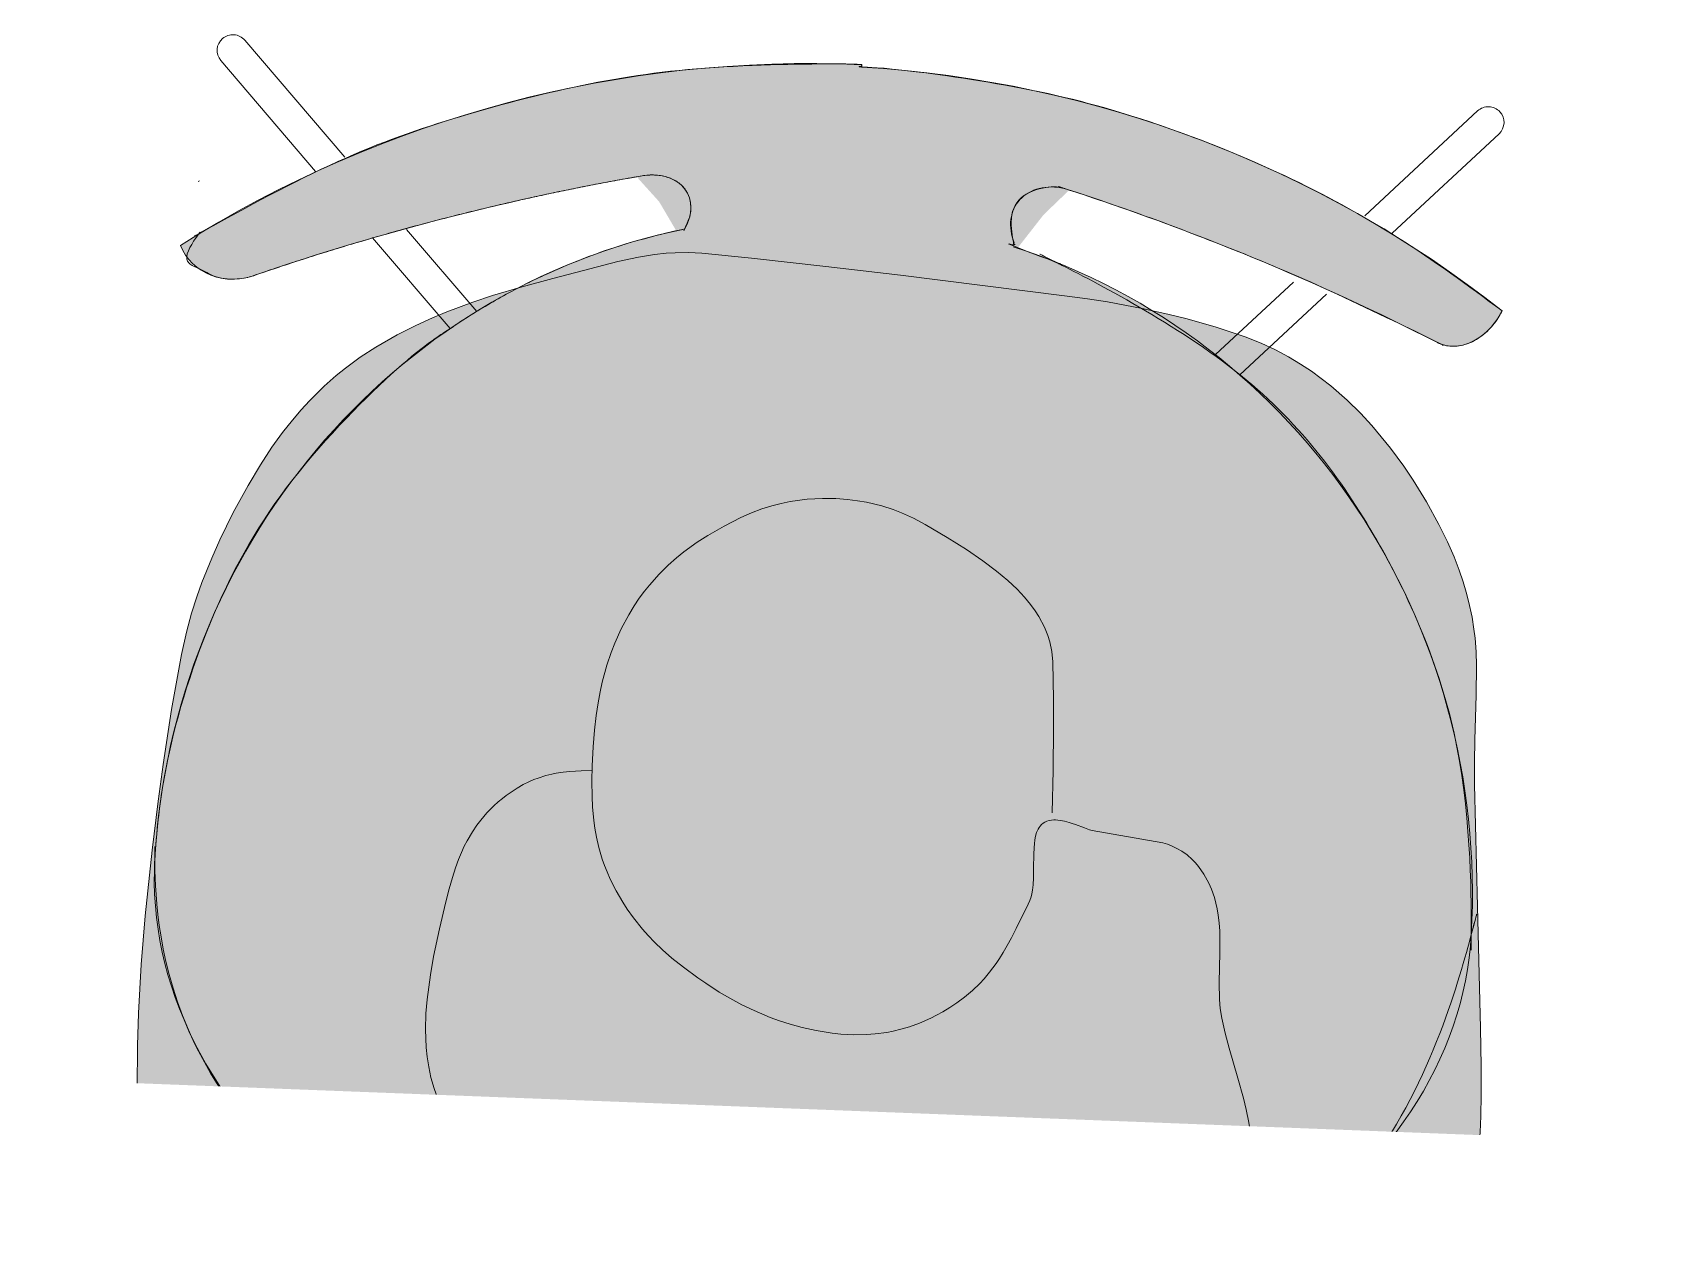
# Model space of a CAD drawing. Header units: millimetres. Extents: x 32078 to 83548, y -4690 to 56252.
# Drawn here: x 79489 to 80113, y 4358 to 4825 of the extents above; entities that cross this region are included whole.
import ezdxf

# ---------------------------------------------------------------- set-up
doc = ezdxf.new("R2010")
doc.units = ezdxf.units.MM
doc.header["$MEASUREMENT"] = 0
for name, color, linetype, lineweight in [('FURN-FREE', 1, 'Continuous', 0), ('PRES-FILL', 7, 'Continuous', 0), ('PRES-PEOP', 42, 'Continuous', 0)]:
    doc.layers.add(name, color=color, linetype=linetype, lineweight=lineweight)

# ---------------------------------------------------------------- blocks, each defined once
blk = doc.blocks.new('ANT')
at = {"color": 0, "linetype": 'ByBlock', "lineweight": -2}
for p, q in [((-230.6050000000105, 252.357999999992), (-230.5850000000064, 252.358999999994)), ((-222.1100000000006, 252.0419999999986), (-182.1699999999983, 208.846999999997)), ((-230.9230000000098, 243.8939999999902), (-193.1000000000058, 202.9899999999971)), ((249.7079999999987, 243.2330000000002), (208.2010000000009, 201.5609999999951)), ((258.2299999999959, 234.7639999999892), (218.9060000000027, 195.2989999999882)), ((-237.2880000000005, 197.6639999999979), (-237.7750000000087, 197.3369999999968)), ((-157.5270000000164, 182.199999999998), (-129.5179999999964, 151.9010000000026)), ((-170.4360000000015, 178.4900000000052), (-139.4140000000043, 144.9219999999959)), ((181.9289999999892, 175.1599999999908), (153.1640000000043, 146.2839999999951)), ((194.6730000000098, 170.9689999999891), (162.7639999999956, 138.9270000000015)), ((237.9220000000059, 154.1480000000001), (237.9239999999991, 154.1490000000022)), ((-190.0080000000016, -176.9710000000096), (-240.1240000000107, -227.2660000000005)), ((-180.8860000000132, -184.845000000003), (-231.622000000003, -235.7580000000007)), ((200.5109999999986, -183.8859999999968), (249.0679999999847, -236.3980000000092)), ((191.0699999999924, -191.3760000000084), (240.2560000000085, -244.5679999999966)), ((-240.101999999999, -235.751000000002), (-240.1240000000107, -235.7599999999993)), ((248.7309999999998, -244.874000000008), (248.7309999999852, -244.8850000000084))]:
    blk.add_line(p, q, dxfattribs=at)
at = {"color": 0, "linetype": 'ByBlock', "lineweight": -2, "extrusion": (0, 0, -1)}
for centre, radius, start, end in [((-10.84310449811164, -197.5296352611722), 449.2945550665204, 55.50108333333331, 90.38600277777779), ((226.5099585044227, 247.9666756855686), 6.000000000000012, 47.15889444444444, 137.2503583333333), ((-4.928342642931966, -185.8805704262895), 436.8134136936627, 91.17048888888888, 126.0554083333333), ((-253.9718071523967, 238.9973606325348), 6.000000000000004, 135.0319611111111, 224.8725805555556), ((-244.6581340468256, -240.4625302021313), 6.000000000000006, 137.325825, 227.2958666666667), ((-244.6504633875156, -240.4851204502565), 6.000000000000004, 227.1111666666667, 317.2096027777778)]:
    blk.add_arc(centre, radius, start, end, dxfattribs=at)
at = {"color": 0, "linetype": 'ByBlock', "lineweight": -2}
for centre, radius, start, end in [((-226.515271302691, 247.9676244759767), 5.999999999999996, 132.8928833333333, 222.7335027777778), ((253.9664626423328, 238.9966108046392), 6.000000000000006, 45.01981666666666, 135.1112805555555), ((132.7071059823938, -735.3424480638214), 962.6963830246399, 102.0174, 111.1355305555556), ((-169.4349192846275, -727.9805375626966), 971.6445047199427, 65.21296111111113, 74.33109166666668), ((-235.875985219478, -231.4913881488419), 6.000000000000004, 135.1867472222222, 225.1567888888889), ((-235.8691630907997, -231.5142489645104), 6.000000000000012, 224.9720888888888, 315.0705249999999)]:
    blk.add_arc(centre, radius, start, end, dxfattribs=at)
for centre, major_axis, ratio, start_param, end_param in [((-69.79697139904601, 189.0052291860693), (-18.85645010637373, -11.42001704835106), 0.7101413615132942, 2.274888714839134, 4.205581096373834), ((93.713626152894, 189.1944012008817), (18.41705503726558, -12.11588146826803), 0.7751110379519796, 2.077604210805752, 4.019110361497601)]:
    blk.add_ellipse(centre, major_axis=major_axis, ratio=ratio, start_param=start_param, end_param=end_param, dxfattribs=at)
at = {"color": 0, "linetype": 'ByBlock', "lineweight": -2, "extrusion": (0, 0, -1)}
for centre, major_axis, ratio, start_param, end_param in [((5.602032608047011, -66.64383137635195), (4.853131661300831, 259.9547020407177), 0.9615384615384601, 4.71238898038469, 6.033510042954888), ((9.50135314144427, -66.71662820160145), (4.853131661300831, 259.9547020407177), 0.9615384615384601, 0.2429364510200118, 1.570796326794897), ((246.9130862459133, 173.3136979749497), (9.336634261293675, 19.01903679660439), 0.7660621444968637, 1.570796326794897, 3.125323324560488), ((6.022656809931505, -66.65119433997006), (-253.4356479310827, 4.731426504006881), 0.7101157289572861, 3.141592653589793, 4.71322896856858)]:
    blk.add_ellipse(centre, major_axis=major_axis, ratio=ratio, start_param=start_param, end_param=end_param, dxfattribs=at)
at = {"color": 0, "linetype": 'ByBlock', "lineweight": -2, "extrusion": (0, 0, -0.9999999999999999)}
blk.add_ellipse((-222.6850850694027, 182.080675664628), major_axis=(20.94804797271574, 9.330090363337074), ratio=0.9239178866150758, start_param=1.587065655824202, end_param=3.141592653589793, dxfattribs=at)
at = {"color": 0, "linetype": 'ByBlock', "lineweight": -2, "extrusion": (0, 0, -0.9999999999999998)}
blk.add_ellipse((5.602729983103927, -66.64335468206355), major_axis=(-249.9564442699204, 4.666472751250923), ratio=0.7200000000000009, start_param=4.7115489922008, end_param=6.283185307179586, dxfattribs=at)
at = {"color": 0, "linetype": 'ByBlock', "lineweight": -2}
blk.add_point((258.2100000000064, 243.2360000000053), dxfattribs=at)
blk = doc.blocks.new('*U31')
h = blk.add_hatch(color=7)
edge = h.paths.add_edge_path()
edge.add_arc((-189.523069857958, 3.894953851107857), 436.8134136936625, 323.9445916666667, 358.8295111111111)
edge.add_line((247.1991972945689, -5.028036447503837), (248.1122242495794, -5.046691238021594))
edge.add_arc((-201.1721346928398, -2.019808004086372), 449.2945550665203, 359.6139972222223, 394.4989166666667)
edge.add_ellipse((178.4381762329613, 231.508381563428), major_axis=(-9.330090363337064, 20.94804797271573), ratio=0.9239178866150756, start_angle=1.272221872585407e-14, end_angle=89.06783611111112)
edge.add_line((158.9346738031709, 223.2300806680141), (158.9509580197864, 223.2407149623905))
edge.add_arc((-738.9849474954881, -123.8838094883686), 962.6963830246394, 18.35208826825931, 21.135530555555476, ccw=False)
edge.add_line((174.7483423471513, 179.2264030120568), (174.8475005683376, 179.2592964940268))
edge.add_line((174.8475005683376, 179.2592964940268), (174.7632560480815, 179.1814415873669))
edge.add_arc((-738.9849474954881, -123.8838094883686), 962.6963830246394, 12.01740000000001, 18.349268978559394, ccw=False)
edge.add_line((202.6133815910016, 76.5579839336715), (202.6133855943626, 76.55796512744564))
edge.add_ellipse((185.3627297544026, 78.62026789308584), major_axis=(-11.42001704835106, 18.85645010637373), ratio=0.7101413615132938, start_angle=130.3415222222222, end_angle=240.9620472222222, ccw=False)
edge.add_line((182.548972090568, 60.23238496079284), (182.7609163116595, 60.28017894513323))
edge.add_ellipse((-70.28633080801956, 3.22126388597826), major_axis=(259.9547020407176, -4.853131661300873), ratio=0.9615384615384599, start_angle=14.30533888888888, end_angle=36.56680948074337)
edge.add_line((141.2796922553734, 148.2373896328063), (141.2795005683292, 148.2372964940296))
edge.add_line((141.2795005683292, 148.2372964940296), (141.2796552746968, 148.2374394665385))
edge.add_ellipse((-70.28633080801956, 3.22126388597826), major_axis=(259.9547020407176, -4.853131661300873), ratio=0.9615384615384599, start_angle=36.56682350138795, end_angle=90)
edge.add_line((-65.61985805676068, 253.1777081558976), (-65.61938136247227, 253.1770107808261))
edge.add_ellipse((-70.28585411373206, 3.220566510921344), major_axis=(-4.666472751250969, -249.9564442699204), ratio=0.7200000000000008, start_angle=180, end_angle=270.0477989558357)
edge.add_line((-250.2583243620596, 6.371899793577404), (-250.2582958129464, 6.373381804273564))
edge.add_line((-250.2582958129406, 6.373381804252858), (-250.2583502784364, 6.370465271509602))
edge.add_line((-250.2583502784393, 6.370465271513389), (-250.2583243620558, 6.37189979357032))
edge.add_ellipse((-70.29369377163857, 2.800639684093767), major_axis=(-4.731426504006924, -253.4356479310827), ratio=0.710115728957286, start_angle=269.9522072734702, end_angle=360)
edge.add_line((-75.02512027564444, -250.6350082469871), (-75.02560038452975, -250.6345009173383))
edge.add_ellipse((-70.35912763326996, -0.6780566474189982), major_axis=(259.9547020407176, -4.853131661300873), ratio=0.9615384615384599, start_angle=270, end_angle=346.0807666666667)
edge.add_line((180.8396707460943, -65.5166733845399), (182.3148174292173, -65.89743086454109))
edge.add_ellipse((185.5519017692131, -84.89032965886872), major_axis=(-12.11588146826803, -18.41705503726557), ratio=0.7751110379519798, start_angle=119.0379527777778, end_angle=230.2780611111111, ccw=False)
edge.add_line((203.9136546580557, -84.16156648722244), (203.913648516741, -84.16158838126285))
edge.add_arc((-731.6230369943642, 178.2582157786528), 971.6445047199423, 335.21311689757607, 344.3310916666667, ccw=False)
edge.add_line((150.507241983214, -229.0981570245494), (150.5065005683336, -229.1007035059738))
edge.add_line((150.5065005683336, -229.1007035059738), (150.5061343833841, -229.1005555235897))
edge.add_line((150.5061343833841, -229.1005555235897), (150.5055005683334, -229.0987035059807))
edge.add_line((150.5055005683334, -229.0987035059807), (150.5383184758211, -228.9914209545095))
edge.add_ellipse((169.6711985432821, -238.089789751888), major_axis=(19.0190367966044, -9.336634261293678), ratio=0.7660621444968635, start_angle=180.9321638888889, end_angle=270)
edge.add_line((162.5187564786829, -252.659553866557), (163.6179454810781, -253.1991566765646))
at = {"color": 0}
blk.add_rational_spline([(163.6179454810836, -253.1991566765646), (244.3956380618656, -142.2440036543121), (247.1991972945671, -5.028036447503837), (247.6557107720746, -5.037363842769992), (248.1122242495794, -5.046691238021594), (249.0632559276291, 136.1162228151952), (169.1080861778337, 252.4564290876733), (150.0661567962443, 243.9753090432933), (158.93467380316, 223.2300806680141), (158.9428159114777, 223.2353978152096), (158.9509580197864, 223.2407149623905), (167.3843117158976, 201.425456879937), (174.7483423471567, 179.2264030120568), (174.7979214577445, 179.2428497530345), (174.8475005683376, 179.2592964940268), (174.8053783082105, 179.2203690406895), (174.7632560480815, 179.1814415873669), (191.5264878288363, 128.6399398121866), (202.6133815910052, 76.5579839336715), (202.6133835926821, 76.55797453057312), (202.6133855943626, 76.55796512744564), (207.6479790385383, 47.05271919770166), (182.5489720905607, 60.23238496079284), (182.6549442011146, 60.25628195295576), (182.7609163116595, 60.28017894513323), (171.0129643532546, 108.169977247002), (141.2796922553671, 148.2373896328063), (141.2795964118504, 148.2373430634179), (141.2795005683292, 148.2372964940296), (141.279577921513, 148.2373679802695), (141.2796552746968, 148.2374394665385), (65.21804999950018, 250.7350764623698), (-65.61985805676886, 253.1777081558976), (-65.61961970961602, 253.1773594683618), (-65.61938136247227, 253.1770107808261), (-245.7382225845531, 256.5396752922825), (-250.2583243620556, 6.37189979357936), (-250.2583100890397, 6.372640798916109), (-250.2582958129451, 6.373381804252858), (-250.2583230456876, 6.37192353788123), (-250.2583502784364, 6.370465271509602), (-250.2583373217258, 6.371182532544481), (-250.2583243620556, 6.37189979357936), (-255.1439419148483, -247.2723441011622), (-75.02512027564535, -250.6350082469871), (-75.02536033008619, -250.6347545821627), (-75.02560038452975, -250.6345009173383), (128.3684962364832, -254.4316945140599), (180.8396707460925, -65.51667338452535), (181.5772440876553, -65.70705212453322), (182.3148174292173, -65.89743086454109), (209.2685806552236, -53.96520079177571), (203.9136546580557, -84.16156648722244), (203.9136515873979, -84.16157743423537), (203.913648516741, -84.16158838126285), (182.9888989878018, -158.7591245014191), (150.5072419832268, -229.0981570245494), (150.5068712757729, -229.0994302652543), (150.5065005683336, -229.1007035059738), (150.5063174758589, -229.1006295147963), (150.5061343833841, -229.1005555235897), (150.5058174758578, -229.0996295147779), (150.5055005683334, -229.0987035059807), (150.5219095220764, -229.0450622302305), (150.5383184758211, -228.9914209545095), (143.8066565910885, -243.4735979856196), (162.518756478692, -252.6595538665715), (163.0683509798801, -252.9293552715681), (163.6179454810836, -253.1991566765646)], [1, 0.954018458761833, 1, 1, 1, 0.954018458761833, 1, 0.7128353987122346, 1, 1, 1, 0.9997050096312174, 1, 1, 1, 1, 1, 0.9984737766805626, 1, 1, 1, 0.5691322564512941, 1, 1, 1, 0.9811892478442809, 1, 1, 1, 1, 1, 0.8932412642455915, 1, 1, 1, 0.7068117680607829, 1, 0.9999999999957255, 1, 1, 1, 0.999999999995883, 1, 0.7068118065158087, 1, 1, 1, 0.7875766260787885, 1, 1, 1, 0.5646781698281227, 1, 1, 1, 0.9968360298930732, 1, 1, 1, 1, 1, 1, 1, 1, 1, 0.7128353987122346, 1, 1, 1], degree=2, knots=[0, 0, 0, 0.03448275862068965, 0.03448275862068965, 0.06896551724137931, 0.06896551724137931, 0.1034482758620689, 0.1034482758620689, 0.1379310344827586, 0.1379310344827586, 0.1724137931034482, 0.1724137931034482, 0.2068965517241378, 0.2068965517241378, 0.2241379310344826, 0.2241379310344826, 0.2413793103448275, 0.2413793103448275, 0.2758620689655172, 0.2758620689655172, 0.3103448275862069, 0.3103448275862069, 0.3448275862068964, 0.3448275862068964, 0.3793103448275861, 0.3793103448275861, 0.4137931034482755, 0.4137931034482755, 0.4310344827586206, 0.4310344827586206, 0.4482758620689654, 0.4482758620689654, 0.4827586206896549, 0.4827586206896549, 0.5172413793103448, 0.5172413793103448, 0.5517241379310345, 0.5517241379310345, 0.5862068965517239, 0.5862068965517239, 0.6206896551724138, 0.6206896551724138, 0.6551724137931033, 0.6551724137931033, 0.6896551724137929, 0.6896551724137929, 0.7241379310344825, 0.7241379310344825, 0.7586206896551724, 0.7586206896551724, 0.7931034482758622, 0.7931034482758622, 0.8275862068965517, 0.8275862068965517, 0.8620689655172412, 0.8620689655172412, 0.8965517241379309, 0.8965517241379309, 0.9051724137931034, 0.9051724137931034, 0.9137931034482757, 0.9137931034482757, 0.9224137931034483, 0.9224137931034483, 0.9310344827586206, 0.9310344827586206, 0.9655172413793103, 0.9655172413793103, 1, 1, 1], dxfattribs=at)
at = {"color": 0, "linetype": 'Continuous', "lineweight": 0, "rotation": 270}
blk.add_blockref('ANT', (-3.642499431667602, 8.823296494025271), dxfattribs=at)
blk = doc.blocks.new('SERIES 7')
at = {"color": 0, "linetype": 'Continuous', "lineweight": 0, "rotation": 89.99999999999997}
blk.add_blockref('*U31', (-5.046691238036146, -248.112224249594), dxfattribs=at)
blk = doc.blocks.new('*U119')
at = {"layer": 'PRES-FILL', "linetype": 'ByBlock', "lineweight": -2}
h = blk.add_hatch(color=0, dxfattribs=at)
edge = h.paths.add_edge_path(flags=16)
edge.add_spline(control_points=[(-239.9524863308998, -161.0124088863231), (-239.2212068480148, -157.9110122816201), (-235.7149674933871, -154.085007166912), (-231.4126016438286, -150.0678667386237)], knot_values=[0, 0, 0, 0, 1, 1, 1, 1], degree=3, periodic=0)
edge.add_spline(control_points=[(-231.4126016438286, -150.0678667386237), (-224.747478510214, -137.8873331370123), (-218.2168042378744, -120.9757911663764), (-212.9241151692513, -126.0238091647479), (-207.8294236050142, -130.8829827112495), (-221.6645183844721, -140.966032833996), (-231.4126016438286, -150.0678667386237)], knot_values=[0, 0, 0, 0, 0.5095306753181346, 0.5095306753181346, 0.5095306753181346, 1, 1, 1, 1], degree=3, periodic=0)
edge.add_spline(control_points=[(-231.4126016438286, -150.0678667386237), (-234.2634168511113, -155.2777405440429), (-237.1388288752505, -159.6220975622564), (-239.9524863308998, -161.0124088863231)], knot_values=[0, 0, 0, 0, 1, 1, 1, 1], degree=3, periodic=0)
edge.add_spline(control_points=[(-239.9524863308998, -161.0124088863231), (-240.4032948050772, -162.9243124796049), (-239.7995365345687, -164.5608434287278), (-237.6776202227775, -165.7970222715376), (-220.977602491068, -175.5260622344504), (-203.960532280882, -185.4105026725156), (-186.754640152687, -194.685188583011), (-165.7502890488358, -206.0074006364011), (-144.8794356574554, -217.2609508401802), (-123.706836066809, -228.347149891968), (-103.5585007293839, -238.8970332521858), (-83.22230879989365, -250.0971559124737), (-60.75444813868762, -254.0934469609347), (-41.52798461100519, -257.5132004144398), (-21.98663363652213, -256.6827756325074), (-2.596294969359406, -256.3408671001816), (28.41673173792424, -255.794016494503), (59.45060442158683, -254.550764911939), (90.46306334774818, -254.0345243147021), (105.6249305891915, -253.7821363496332), (120.7877924816694, -254.9773984175699), (135.965280802131, -254.8931982903596), (154.5731156177726, -254.7899676354718), (172.1756785241078, -249.7708860747807), (189.863224886305, -240.462515105799), (222.5493998694619, -223.2608616897487), (249.7377119496769, -199.4903996830835), (261.5771928007607, -166.3757141015521), (269.6959013162368, -143.667921150336), (274.2707815196873, -120.8124063957366), (277.2513511636771, -97.42887154799246), (279.9169243905862, -76.51658568152925), (282.544114359006, -55.6095876408508), (285.0801855604523, -34.6817727486341), (288.1441489075742, -9.397759536208468), (291.1702784961044, 15.92754356788646), (293.5174693979652, 41.24678919529833), (295.291479945723, 60.38311456500378), (288.6375423779427, 79.20723903452745), (283.8079663851559, 98.16471077263122), (277.738679998828, 121.9884015710995), (270.8581083010422, 144.137345592113), (257.601952323027, 165.8287476761179), (244.4625023318895, 187.3291806367197), (226.3771582845666, 202.3113405306067), (204.7464937032964, 214.6055595702783), (183.8774473086542, 226.4668977441615), (163.0073696804047, 235.5725983305601), (140.1769944213611, 240.0180476983078), (107.0139216010857, 246.4754431387701), (73.74603251859298, 250.5958459202666), (40.34001843103124, 253.8846339691809), (15.28444376750213, 256.3513297652098), (-9.983324563715541, 257.5248594804289), (-35.20328793875251, 256.8048737118079), (-42.95128906430728, 256.5836818542448), (-51.55446082194703, 255.1478518421209), (-57.30015453588749, 249.6527203701116), (-77.55153934473856, 230.2844721557049), (-94.51446210323229, 209.6583913911454), (-113.4410824717334, 190.075542282153), (-133.4092552517077, 169.4150277835579), (-154.2033612236264, 149.3929533135233), (-173.9658345113148, 128.4651054239803), (-176.3620192949347, 125.9276198604639), (-176.7147552291817, 122.0470801973424), (-178.7305124079348, 119.1400444218889), (-180.8020494603334, 116.1525653816352), (-183.3955042560019, 113.6501951823739), (-186.2330924041507, 111.4249211487768), (-196.9490558517491, 103.0213213448442), (-213.0673644037006, 106.2023339232837), (-224.2204950171663, 96.98185802936496), (-238.6672208439259, 85.03851298583322), (-247.1651264564462, 68.61944543175923), (-253.7261879291736, 53.38625858772139), (-260.656671001967, 37.29536475795612), (-260.1999008536804, 13.98035777156474), (-254.9727570413415, -2.205602814268786), (-248.0791697845834, -23.55174052114307), (-206.7754332566383, 57.99489246275334), (-197.4728358368648, 43.3084751542192), (-192.176906299138, 34.94755962508498), (-209.4407440059704, 11.60212918152683), (-201.0816007402982, 1.716403765734867), (-199.7384243900788, 0.1279308611265151), (-196.9210028814568, -2.971730811244925), (-195.2018622719143, -1.513076489689411), (-172.4497696709968, 17.79159121042176), (-145.7242768354172, 43.5042753558082), (-141.3350861032268, 69.0592220172839), (-140.1769798368969, 75.8020011922199), (-141.389030323664, 83.03279752854723), (-144.255079560452, 90.31928122138197)], knot_values=[0, 0, 0, 0, 0.004098381531734696, 0.004098381531734696, 0.004098381531734696, 0.03635368013720219, 0.03635368013720219, 0.03635368013720219, 0.07572982011414187, 0.07572982011414187, 0.07572982011414187, 0.1132010653974124, 0.1132010653974124, 0.1132010653974124, 0.14526640270913, 0.14526640270913, 0.14526640270913, 0.1965519000639748, 0.1965519000639748, 0.1965519000639748, 0.2216251747810174, 0.2216251747810174, 0.2216251747810174, 0.25236539637566, 0.25236539637566, 0.25236539637566, 0.3091726121130702, 0.3091726121130702, 0.3091726121130702, 0.3481271264153437, 0.3481271264153437, 0.3481271264153437, 0.3829647993414165, 0.3829647993414165, 0.3829647993414165, 0.4250540564899624, 0.4250540564899624, 0.4250540564899624, 0.4568651827461615, 0.4568651827461615, 0.4568651827461615, 0.4968419500255261, 0.4968419500255261, 0.4968419500255261, 0.5364667654958765, 0.5364667654958765, 0.5364667654958765, 0.5746963866582342, 0.5746963866582342, 0.5746963866582342, 0.630228181300859, 0.630228181300859, 0.630228181300859, 0.6718787961638446, 0.6718787961638446, 0.6718787961638446, 0.6846745725113127, 0.6846745725113127, 0.6846745725113127, 0.7297748169105458, 0.7297748169105458, 0.7297748169105458, 0.7773569765908894, 0.7773569765908894, 0.7773569765908894, 0.78312627708974, 0.78312627708974, 0.78312627708974, 0.7890552252170661, 0.7890552252170661, 0.7890552252170661, 0.8114455046014806, 0.8114455046014806, 0.8114455046014806, 0.8404477855449914, 0.8404477855449914, 0.8404477855449914, 0.8710830444871903, 0.8710830444871903, 0.8710830444871903, 0.9114849997865957, 0.9114849997865957, 0.9114849997865957, 0.9344856628054873, 0.9344856628054873, 0.9344856628054873, 0.9381814897131244, 0.9381814897131244, 0.9381814897131244, 0.9870941822375215, 0.9870941822375215, 0.9870941822375215, 1, 1, 1, 1], degree=3, periodic=0)
edge.add_line((-144.255079560452, 90.31928122138197), (-95.31612511958883, 113.2414254034957))
edge.add_spline(control_points=[(-95.31612511958883, 113.2414254034957), (-73.79272867241707, 123.3226051567181), (-52.03402328233915, 132.8844799221697), (-30.0334711214191, 141.9146900501219), (-6.674303095338473, 151.5025492159621), (20.98957123037508, 144.8923246508639), (45.61527358014973, 138.9913765835518), (58.97043579228102, 135.7911381690355), (71.61061726711068, 132.0110950033704), (82.34120677545525, 120.637196407959), (90.66936752237689, 111.8097544721968), (94.78006318725784, 102.2058977594279), (95.48042894361606, 91.60739822073083)], knot_values=[0, 0, 0, 0, 0.3242048070790112, 0.3242048070790112, 0.3242048070790112, 0.6684304659642469, 0.6684304659642469, 0.6684304659642469, 0.8551130404015013, 0.8551130404015013, 0.8551130404015013, 1, 1, 1, 1], degree=3, periodic=0)
edge.add_line((95.48042894361606, 91.60739822073083), (96.04298071459925, 83.0944110700948))
edge.add_spline(control_points=[(96.04298071459925, 83.0944110700948), (82.26625688535205, 83.50662463964545), (68.43307370899129, 82.7950343824341), (54.3888899844651, 76.20992686519457), (36.39102424858083, 67.770997036685), (25.88419175099625, 56.3633295394684), (14.54979706520226, 39.72071040702576), (2.985574218556394, 22.74062794685597), (-3.426805924797918, 5.507174289465183), (-4.858945993070847, -11.86881220420764), (-6.140735119391138, -27.42060845739616), (-2.597705011818107, -43.15895750903292), (9.226037338631613, -59.14840762733365), (19.56657311867821, -73.13209199310222), (32.29822144419359, -77.0210520363471), (44.8119480754267, -83.54295276748599), (54.3577180379616, -88.51801462819276), (74.17222895972009, -81.21134401648305), (76.7266228377166, -91.58238122421608), (78.03122683460879, -96.87917460840254), (74.46627252651979, -102.5621957618132), (72.8897972476534, -107.9475888007291), (68.91827490326614, -121.5146957984689), (72.48459253994861, -137.8431872470246), (59.6269040072093, -148.162834997609), (41.66772113882507, -162.5769686592685), (20.45791926366201, -153.7455782445759), (1.22366967909511, -157.5147138919274), (-16.03507997663564, -160.896731384797), (-33.6338141730148, -168.8618674341415), (-50.56368662166005, -169.1227630973735), (-78.1081714659731, -169.5472339055559), (-102.4511716447341, -142.6508810736559), (-128.7039567292286, -132.3806935725152), (-153.1093946709525, -122.8331951680302), (-181.3577003890759, -117.7178796278313), (-205.3418513705556, -108.5033554362453), (-229.9704173450182, -99.0412520183163), (-230.6249537844033, -40.50484273326583), (-248.3572336145307, -38.18923861795338), (-250.3143522600976, -37.93366448803863), (-254.5140487485123, -40.71043529809685), (-256.145673254995, -42.89104730190593), (-261.311568188712, -49.79509443913412), (-254.6454996634247, -73.93077895756869), (-257.6565244524791, -71.65543706832977), (-261.7004528053012, -68.59956067318853), (-266.3073291088895, -46.45354048759327), (-273.404001993511, -36.3206696355337), (-276.2275149867437, -32.28916177614883), (-281.8691634543156, -20.97848918188538), (-284.7092405751155, -25.87623831439123), (-289.8915543205867, -34.81320430935011), (-291.2073110859483, -43.97704213649558), (-291.4669513858153, -53.13588879049348), (-292.1272987534894, -76.42973139468813), (-293.7031375529896, -99.68674977481714), (-279.4779087040315, -123.5510290288221), (-269.2669864230202, -140.6808976124885), (-255.6097869407431, -151.9757691284467), (-244.0835488535049, -160.6457718901074), (-242.7287510102933, -161.6648468869389), (-241.3482166776394, -161.7020805101056), (-239.9524863308998, -161.0124088863231)], knot_values=[0, 0, 0, 0, 0.0445675321191511, 0.0445675321191511, 0.0445675321191511, 0.1016815997639398, 0.1016815997639398, 0.1016815997639398, 0.1599537725823565, 0.1599537725823565, 0.1599537725823565, 0.2121083342373425, 0.2121083342373425, 0.2121083342373425, 0.2577204674264914, 0.2577204674264914, 0.2577204674264914, 0.2925144935189276, 0.2925144935189276, 0.2925144935189276, 0.3102848248294786, 0.3102848248294786, 0.3102848248294786, 0.3550525854241348, 0.3550525854241348, 0.3550525854241348, 0.4175826737119677, 0.4175826737119677, 0.4175826737119677, 0.4736904586800346, 0.4736904586800346, 0.4736904586800346, 0.5649764407445235, 0.5649764407445235, 0.5649764407445235, 0.6498388415546573, 0.6498388415546573, 0.6498388415546573, 0.7369813565731338, 0.7369813565731338, 0.7369813565731338, 0.746599309966639, 0.746599309966639, 0.746599309966639, 0.7770507628045908, 0.7770507628045908, 0.7770507628045908, 0.817948298408715, 0.817948298408715, 0.817948298408715, 0.8342199689575515, 0.8342199689575515, 0.8342199689575515, 0.8639110295738617, 0.8639110295738617, 0.8639110295738617, 0.9394247835290591, 0.9394247835290591, 0.9394247835290591, 0.9936288375354178, 0.9936288375354178, 0.9936288375354178, 1, 1, 1, 1], degree=3, periodic=0)
at = {"layer": 'PRES-PEOP', "color": 0, "linetype": 'ByBlock', "lineweight": -2, "flags": 128}
for points in [[(-167.5444985743097, 123.7125613038515), (-164.4894077496665, 120.7396588099073), (-161.7032254504411, 117.8388757807988), (-159.1761841198631, 115.0300419828563), (-154.7125811707128, 109.5643366070144), (-151.1655572340014, 104.6103398040868), (-148.3908963829581, 100.179182869877), (-146.2513978253537, 96.25148610482574), (-144.6245079745222, 92.7917998345074), (-143.405047500718, 89.75749452794844), (-142.505218379777, 87.10408605234988), (-141.8532212292903, 84.7882942569122), (-141.03481761486, 80.76093691385176), (-140.7066733051006, 77.77193631550472), (-140.6303372918319, 75.55374430987285), (-140.8023023735132, 72.27305449509004), (-141.3350861032268, 69.0592220172839), (-142.6667095292087, 64.17457425982866), (-144.3098834712846, 59.57692376180785), (-146.1712184870821, 55.26386946724961), (-148.1767093907001, 51.22893419281172), (-150.2680741347158, 47.4627439040778), (-154.683432885101, 40.47335335338721), (-159.005767624496, 34.47047519346233), (-163.0806212212219, 29.33420814803685), (-166.8310898302234, 24.94898282580834), (-173.7104296022062, 17.57035907909449), (-179.047246751783, 12.32741471128247), (-183.1010525021757, 8.583672094260692), (-189.1912877617879, 3.308061008385266), (-195.2018622719143, -1.513076489689411), (-195.3615245339242, -1.621562457963591), (-195.5218711852785, -1.704042933837627), (-195.6821508840085, -1.763606107284431), (-195.8417152802604, -1.803023339118226), (-196.0000077621589, -1.824779914648389), (-196.1565533333496, -1.831102890209877), (-196.4677941518767, -1.80441980928299), (-196.7676138243496, -1.736180442356272), (-197.0542668747921, -1.637667422430241), (-197.3266764298523, -1.517798973683966), (-197.5842786112371, -1.383584546652855), (-197.8268985454069, -1.240495873091277), (-198.2820582470813, -0.9333718269044766), (-198.6773165879422, -0.630681372305844), (-199.018119925031, -0.3462031646486139), (-199.5962288572809, 0.1795483040623367), (-200.0084614576763, 0.5830934388068272), (-200.3022274655077, 0.8830535240558675), (-200.7130184695834, 1.316830520823714), (-200.903034228777, 1.521933799376711), (-201.0816007402982, 1.716403765734867), (-201.8501943709016, 2.679275059359497), (-202.4523284786783, 3.682228318066336), (-202.9099828979879, 4.715201601065928), (-203.24269022928, 5.769397504409426), (-203.4677867696009, 6.837148112885188), (-203.6006388586356, 7.911793418097659), (-203.6410196744837, 10.09455882789916), (-203.4498841749373, 12.24409282543638), (-203.1007158458333, 14.33244161537732), (-202.649752457558, 16.34012164335581), (-201.5644602326956, 20.18819990486372), (-199.3181864227463, 26.95772859783028), (-198.4999786754079, 29.43056039590738), (-197.8488824267051, 31.53458742368093), (-197.352865343486, 33.31642114541319), (-196.9913841861235, 34.82117680784722), (-196.7414164754373, 36.09017674195638), (-196.4802982278634, 38.18855029738916), (-196.4555814087234, 39.64675025529868), (-196.5466639895931, 40.66789568724926), (-196.879490042963, 42.07186352930148), (-197.4728358368648, 43.3084751542192), (-198.450929026646, 44.42349782641395), (-199.5635811620205, 45.00250806470285), (-200.7860031034843, 45.12443902557425), (-202.0963939151125, 44.85908340661263), (-203.4756252505294, 44.2680484331504), (-204.9069570918482, 43.40561631314631), (-206.3757818294371, 42.3195192298881), (-207.8693939540726, 41.05163708877808), (-209.3767828902937, 39.63862545952725), (-212.4455200861148, 36.44704578298843), (-215.4696669933974, 33.00232754151511), (-218.4036049761289, 29.46705616555118), (-224.0643320411664, 22.33569426705071), (-229.0679631187522, 15.91949471758562), (-233.3838408152396, 10.47396562012727), (-237.0449006690997, 6.041630438179709), (-240.1147158944432, 2.554160690167919), (-242.668153110073, -0.1068734793952899), (-244.780514656266, -2.075151536962949), (-246.521881500068, -3.480707769704168), (-247.9545680113742, -4.440662617678754), (-249.1323756973152, -5.055590793199372), (-250.1008325757575, -5.409046146160108), (-250.8979241276011, -5.568728950151126), (-252.1728950967145, -5.491302915674169), (-253.0228843152054, -5.116934736390249), (-253.5972197586616, -4.648025500457152), (-254.3521308296886, -3.626997003128054), (-254.9727570413415, -2.205602814268786), (-255.9107308049743, 0.821062761824578), (-256.6876829925859, 3.812764395639533), (-257.3224477642225, 6.735416436335072), (-257.8322589943082, 9.564553445801721), (-258.5561163988159, 15.05519978154916), (-258.9294550439035, 20.00151856918819), (-259.0471623717231, 24.39039603903075), (-258.983553772995, 28.24518001047545), (-258.7959100316448, 31.60774489495088), (-258.1598820053141, 37.41447994687769), (-257.4161116134228, 41.65711917959561), (-256.7027513416133, 44.7492675260728), (-255.374527031895, 49.20325823815074), (-253.7261879291736, 53.38625858772139), (-251.0839913306636, 59.14048171063769), (-248.6189327997999, 64.22117088430969), (-246.314386581188, 68.66311965965724), (-244.1645382872048, 72.52111651250743), (-242.1676772561059, 75.8575259099598), (-240.3226750866634, 78.73513756354805), (-236.8512443186619, 83.64772533426003), (-234.0248031118481, 87.20354621682782), (-231.7683025773485, 89.78366660205938), (-228.1469610683607, 93.49286113650305), (-224.2204950171663, 96.98185802936496), (-222.0806859460772, 98.56091516578454), (-219.9806299491811, 99.81110616555088), (-217.9407707523505, 100.8069574565598), (-215.9754652580041, 101.6072076769779), (-214.0943041146966, 102.2579508644558), (-210.4913702619897, 103.2754376490921), (-197.7215699831268, 106.1532303936838), (-194.6509106950161, 107.0694873080211), (-192.4193393038859, 107.897515071134), (-190.7947614081795, 108.6179285441904), (-188.45018114918, 109.8885171141155), (-186.2330924041507, 111.4249211487768), (-185.1816359302566, 112.2721770500357), (-184.2828189366719, 113.0368794757233), (-183.5143818516644, 113.7252274143102), (-182.2146439271646, 114.9764615241729), (-181.2814050469697, 115.9568197769695), (-180.6070730967385, 116.717351009589), (-179.6400360490097, 117.9012590721977), (-178.7305124079348, 119.1400444218889), (-178.3707596436288, 119.6962989901949), (-178.0641519839983, 120.2354113982874), (-177.7995787431209, 120.7537828564964), (-177.3500823545191, 121.7513802230387), (-175.9336357638331, 125.3063375611382), (-175.5341471174852, 126.1585383866477), (-175.2021056739313, 126.7753353298467), (-174.9301949307637, 127.222471967063), (-174.4786037203294, 127.8640022633626), (-173.9658345113148, 128.4651054239803), (-158.9794625175955, 144.0153933609108), (-136.1554719465657, 167.0206261346466), (-113.4410824717334, 190.075542282153), (-99.55932492906868, 204.9174473965977), (-79.0566125989917, 227.4394104408129), (-68.45024936706523, 238.6282112327754), (-62.95756184925722, 244.1664477817685), (-57.30015453588749, 249.6527203701116), (-56.18107550213153, 250.6378283677768), (-55.07763079632332, 251.4784500267269), (-53.99939510202239, 252.1967821204162), (-52.95336714329551, 252.8114895666367), (-51.94449332939166, 253.3382827086753), (-49.98789987670443, 254.2037271608133), (-48.21699549442747, 254.8384870915324), (-46.6312812667984, 255.3071160735999), (-45.22205613361166, 255.6554145013361), (-42.72225337799591, 256.138149776787), (-40.83247833523455, 256.4046755154122), (-38.00008508970313, 256.671581373972), (-35.20328793875251, 256.8048737118079), (-25.76741235459667, 256.9796952227771), (-9.229583887767149, 256.8902897140506), (3.181646309206371, 256.5086717614031), (21.78512663934089, 255.4618205977167), (40.34001843103124, 253.8846339691809), (65.38048394160433, 251.2356143153447), (84.11458835899975, 248.9642907636444), (98.14534591382653, 247.0584422114771), (119.1689063323802, 243.811078460014), (140.1769944213611, 240.0180476983078), (148.6549965500353, 238.1344177680294), (155.9365731519247, 236.1479309515271), (162.2169521710111, 234.1623810375459), (167.651750280932, 232.2434305064671), (177.0498642295906, 228.4972117450816), (184.0244420741083, 225.3806699424313), (194.4075570907416, 220.2469684769021), (204.7464937032964, 214.6055595702783), (212.6988303666903, 209.852771061298), (219.3693948512819, 205.4537779400562), (224.9767355794975, 201.3959968396666), (229.701419013044, 197.6691477697022), (233.6922841027381, 194.2621060688252), (237.0718894111251, 191.1617057605181), (242.7268204757147, 185.4494053882663), (246.7453274343898, 180.9094094463217), (249.6305528577441, 177.3513549615891), (253.74654289099, 171.7545214264683), (257.601952323027, 165.8287476761179), (262.2762748978657, 157.6794683897897), (265.9316660305494, 150.4971721526381), (268.832630369724, 144.1662716221326), (271.1668261197019, 138.5866422632826), (274.85307907481, 128.7206602466176), (277.3370600004419, 121.226185136431), (280.7157985382646, 109.8117015447788), (283.8079663851559, 98.16471077263122), (287.6098203292195, 83.96996625175234), (290.3344633757179, 73.32533827237785), (292.0322797496092, 65.33305920404382), (292.9954549037893, 59.3298400020285), (293.494523958022, 54.82064667898521), (293.7226115512167, 51.43421677751758), (293.7988841321776, 46.34620207473927), (293.5174693979652, 41.24678919529833), (291.6374361951193, 22.26534618235019), (288.4760280165046, -6.212655250128591), (285.0801855604523, -34.6817727486341), (281.2144594161036, -66.06461339937232), (277.2513511636771, -97.42887154799246), (276.0578998951014, -106.1717525192653), (274.8767634710021, -113.7817108874588), (272.4491619436394, -127.0227490225661), (270.2808677068397, -136.9015661555313), (268.4331266036024, -144.2880854648683), (265.2665386550825, -155.3414959536894), (261.5771928007607, -166.3757141015521), (259.1610469051266, -172.4905979537434), (256.5843334140682, -178.0265614281525), (253.905625718703, -183.0466002167232), (251.1720562658957, -187.6059997041302), (248.4213086224927, -191.753366377292), (242.7967584704065, -199.2047441898321), (237.4045672531347, -205.3850099755946), (232.3502387776844, -210.5393677798274), (227.6865575384509, -214.8599294498854), (219.0246863404718, -222.0067019043199), (212.1461694443087, -227.0307388100191), (206.7924357438806, -230.6152997260942), (198.4787999198916, -235.7056114160514), (189.863224886305, -240.462515105799), (183.2480772718609, -243.7356105581421), (177.4485069997609, -246.2710958026873), (172.3595087641361, -248.2329148973804), (167.8918045354903, -249.7494348249311), (163.9686457463504, -250.9208567071182), (160.523509290073, -251.8251944676449), (154.4623818654145, -253.1328154694056), (149.8858999132162, -253.8803857469175), (146.434179943727, -254.3079674937908), (141.2223028741701, -254.7325112678955), (135.965280802131, -254.8931982903596), (124.5895583042284, -254.7566698916489), (107.5256109034553, -254.2158860741474), (98.99403303506278, -254.0266563145706), (90.46306334774818, -254.0345243147021), (43.93335605013544, -255.1771867579082), (-2.596294969359406, -256.3408671001816), (-17.1414287808575, -256.6160611843225), (-28.04863310907967, -256.6767409476015), (-36.22764680155797, -256.5128130073281), (-42.36092983973231, -256.2182807968202), (-46.96025990402359, -255.8781769816851), (-53.85811527847545, -255.1424441111303), (-60.75444813868762, -254.0934469609347), (-64.97073085603006, -253.2592890843516), (-72.73302654156396, -251.2817044900294), (-79.38723114988898, -249.1585496895859), (-85.11712610700306, -247.0418034586182), (-90.06862815475597, -245.0193186391552), (-98.61619355276616, -241.1682932289259), (-111.2295769614111, -234.8814595137665), (-123.706836066809, -228.347149891968), (-155.2897907351526, -211.6086690238735), (-186.754640152687, -194.685188583011), (-199.623195255921, -187.6233270316297), (-218.7655833834706, -176.7640975622344), (-237.6776202227775, -165.7970222715376), (-238.753151591698, -165.0220803482371), (-239.4714189217648, -164.1884112466942), (-239.8825678659814, -163.3078730367997), (-240.0310463490587, -162.390889612434), (-239.9561941468446, -161.446601554213), (-239.6927744237437, -160.4830020642839), (-239.2714527784465, -159.5070594032441), (-238.7192288269398, -158.5248271247401), (-238.0598248788265, -157.5415432814625), (-237.3140358340033, -156.5617196656822), (-235.6045697922682, -154.5960127200378), (-233.735466216338, -152.6855398912303), (-231.7998239392564, -150.8481578597275), (-227.8553885712618, -147.3243586602621), (-220.7634341554094, -141.1170287084824), (-218.3141298888304, -138.8461748474801), (-216.3716239213236, -136.9121361458674), (-214.8729922539787, -135.2726407725859), (-213.74741449254, -133.8866998234298), (-212.9260248079527, -132.7167185081489), (-212.3467476372052, -131.7293707835197), (-211.9561951298183, -130.8957652883983), (-211.7099179368906, -130.1912289979955), (-211.5095413403433, -129.0183283494553), (-211.5660155685619, -128.1924478868896), (-211.7325984882518, -127.60534233824), (-212.194002253882, -126.7796671258548), (-212.9241151692513, -126.0238091647479), (-213.8725753201543, -125.4105089328223), (-214.7932067805505, -125.1275466847583), (-215.6867445521384, -125.1266601484967), (-216.5539110634627, -125.365136923414), (-217.3954157313892, -125.80523725893), (-218.2119546048607, -126.4136738075322), (-219.0042100825749, -127.1611428956967), (-219.7728506969552, -128.0219023694081), (-220.5185309575163, -128.9733915359975), (-221.9662069828928, -131.1082352242229), (-223.3268346158648, -133.4040382871608), (-233.6297676644508, -153.541839944417), (-234.9288894405299, -155.6670759418339), (-236.0675059097839, -157.3203315237624), (-237.0652043084629, -158.5813497658237), (-237.939246285905, -159.5241577815468), (-238.7048260968058, -160.213776290213), (-239.375305366214, -160.7052721452201), (-240.5499586771593, -161.2929915003915), (-241.4320239557946, -161.4879240136215), (-242.0941650569002, -161.4855508961336), (-243.0883093166349, -161.2278119579132), (-244.0835488535049, -160.6457718901074), (-248.4941965130301, -157.2089185480727), (-252.3893798723866, -153.9729169584898), (-255.81434270725, -150.948948417572), (-258.8167300416389, -148.1440107685485), (-261.4432248717603, -145.5602064855048), (-266.0259894479768, -140.7280384083133), (-269.4410102830807, -136.8273844489158), (-271.9838800055522, -133.7367198954889), (-275.7596414414547, -128.8208379461867), (-279.4779087040315, -123.5510290288221), (-282.2303022245005, -119.1600930059212), (-284.4404776851961, -115.0402513770241), (-286.2096185128121, -111.1753394811822), (-287.6204804837662, -107.55004274557), (-288.740705261871, -104.1498745551653), (-289.6255425219279, -100.9611497096485), (-290.8935828718031, -94.98017905568122), (-291.6341568145808, -89.74539412649756), (-292.0411677293823, -85.16454966184392), (-292.3173943090969, -77.14890915424621), (-292.2520503935584, -71.13940591804567), (-291.4669513858153, -53.13588879049348), (-291.2609943950592, -49.65471339625947), (-290.9727705864198, -46.57794006280892), (-290.6241151610302, -43.87807562711532), (-290.2359694303641, -41.52042740845354), (-289.8265628179852, -39.46822301921202), (-289.4107693568458, -37.68553111549409), (-288.5433652054298, -34.60706747218501), (-287.7669332175674, -32.34320034725533), (-287.1086792936521, -30.676501844413), (-285.9915909765123, -28.23544173660048), (-284.7092405751155, -25.87623831439123), (-284.4523758226742, -25.50185157918895), (-284.1865656739701, -25.2210255030659), (-283.9141368752898, -25.02227974605921), (-283.6371263876708, -24.89533897102228), (-283.3573120765077, -24.83101406830247), (-283.0762403589861, -24.82109472250158), (-282.795251100928, -24.8582522579527), (-282.5155000271779, -24.93595179704425), (-282.2379788848302, -25.04837285708345), (-281.9635335760449, -25.19033759048034), (-281.4179700176737, -25.55148523930984), (-280.8925914508163, -25.98389770858921), (-280.3904958444991, -26.46237033170473), (-279.9135888024384, -26.96743895874533), (-279.4628619053956, -27.48422591738927), (-278.6141161777887, -28.54565566967358), (-277.8747187302361, -29.54826398415025), (-276.610769675498, -31.38907896909222), (-275.7076355695172, -32.77232953866769), (-275.066580550103, -33.77236507869384), (-274.6108799076901, -34.48494743324409), (-274.2851899005173, -34.99140072768205), (-273.8254616897275, -35.69573567521002), (-273.404001993511, -36.3206696355337), (-272.1144332110725, -38.34994940629986), (-270.9506862476483, -40.45564437804569), (-269.8979691331633, -42.57640910566261), (-268.943508898049, -44.66720782614721), (-267.2347308441213, -48.7705400945415), (-264.4792624421934, -56.11184964074346), (-263.5166316238128, -58.77651757263811), (-262.7034429501437, -61.01338694382866), (-262.0130765341892, -62.87356108331005), (-261.4244692532402, -64.41042135236785), (-260.9207760554509, -65.67463433243393), (-260.0635067861704, -67.67817605914024), (-259.4396553715414, -68.98204725552932), (-258.9818906785895, -69.83448212889198), (-258.3105847629504, -70.89103050432459), (-257.6565244524791, -71.65543706832977), (-257.4077447853542, -71.83484485191002), (-257.2126548313308, -71.86344994220417), (-257.0637071110177, -71.76206200642628), (-256.954227749522, -71.54919919620443), (-256.8783248085574, -71.24131986201974), (-256.8308057265085, -70.85303180466872), (-256.8071029902894, -70.39728118943458), (-256.8032072454462, -69.88552305178018), (-256.8156071258854, -69.3278751422622), (-256.8787568997441, -68.08864765254839), (-256.9759808766667, -66.7574689361063), (-257.0916140578129, -65.38161388697335), (-257.2141816808162, -63.99667489285639), (-257.4573229993493, -61.20747928721539), (-257.6553889420311, -58.62913108503562), (-257.8770967277251, -54.02384943547077), (-257.8928570987373, -52.32840075089189), (-257.8661648027519, -50.88330644732923), (-257.807214399144, -49.65909041769919), (-257.6124508098665, -47.63452456243976), (-257.3797071866729, -46.23841448691383), (-257.1507019257615, -45.2735338206403), (-256.7111545825619, -43.97840373188956), (-256.4449070713517, -43.40698583226185), (-256.145673254995, -42.89104730190593), (-255.8465300565831, -42.47548560239375), (-255.5089146730134, -42.07594762387453), (-255.1482179790946, -41.69698196482204), (-254.7762290051833, -41.34141596722475), (-254.4018676098767, -41.01077194289246), (-253.6463176281895, -40.40732020212454), (-252.9440275848592, -39.90856334450655), (-252.3115840532701, -39.50429599941708), (-251.7535661639713, -39.18169812350243), (-251.2678556719593, -38.92763483368617), (-250.8489017103702, -38.72985606062866), (-250.4896810352748, -38.57753964116273), (-250.1828350065007, -38.46145611115207), (-249.6672843284305, -38.30025480220502), (-249.3025722009716, -38.21729113585025), (-249.0436559973614, -38.17803524085321), (-248.6821772272579, -38.15850073142792), (-248.3572336145307, -38.18923861795338), (-246.7595199683628, -38.65269198376336), (-245.2984729377386, -39.38724063499831), (-243.9580218735737, -40.3505894230766), (-242.7239115045577, -41.50532251522236), (-241.5835110678318, -42.81839788473735), (-239.5092452147328, -45.85876885046309), (-237.699162889432, -49.23452372074826), (-236.0927098251423, -52.79129228275269), (-234.6433345163714, -56.41279139176186), (-232.0002196767737, -63.76728800560522), (-227.2488526466432, -77.50403866429406), (-225.3033534557517, -82.6317479032441), (-223.4798497278198, -86.98741757591779), (-221.7701606782312, -90.64462006094982), (-220.1725138577331, -93.69081585138338), (-218.6871572690825, -96.21436144164181), (-215.8671900303934, -100.2508988041081), (-213.5468128044886, -102.9079908465355), (-211.6791367079522, -104.6626987064083), (-208.6551186930637, -106.8674081210629), (-207.0362052731653, -107.7604102695623), (-205.3418513705556, -108.5033554362453), (-196.1462629629013, -111.7878250393696), (-187.8542771490056, -114.423221306206), (-172.9857745891823, -118.7096359737479), (-150.4710298832351, -125.0548097456922), (-139.4235769769066, -128.5190814071393), (-128.7039567292286, -132.3806935725152), (-123.8051399532997, -134.4892041311832), (-119.2490095960866, -136.761168302226), (-110.7777217931607, -141.6044162534527), (-96.0606925946422, -150.9953572959785), (-84.99244998476206, -157.8568721968331), (-80.81183633087403, -160.2068450768857), (-73.43343237684712, -163.8463989011798), (-67.83320876959715, -166.0682766507234), (-63.58763252967947, -167.3858430226537), (-60.37451325323491, -168.1511268988979), (-55.50324101208025, -168.9008728349727), (-50.56368662166005, -169.1227630973735), (-47.36630891382993, -168.995341651229), (-44.35992975754289, -168.7259620261757), (-38.70271012921785, -167.8829423868738), (-33.73439012281415, -166.8488329303364), (-29.37600917340751, -165.7716638412385), (-21.73119655007304, -163.6381629632087), (-10.24587121830609, -160.3015354762465), (-4.506490145040516, -158.7892339794053), (1.22366967909511, -157.5147138919274), (4.857258789570551, -156.9446033880231), (8.299600385695157, -156.6300725964684), (14.82431085094959, -156.4620814282825), (26.34955987156354, -156.7469520354352), (30.66793513531138, -156.7901595481089), (34.42975252025371, -156.7002299078449), (37.70176462397285, -156.4795531188574), (40.5452667745285, -156.1481470364961), (43.01536766248955, -155.7324377343612), (47.29002728496835, -154.6723075867048), (50.44922817364113, -153.5555621332605), (52.78855934537023, -152.51252286401), (56.24361360617695, -150.5809336064704), (57.94472378738919, -149.4359374736232), (59.6269040072093, -148.162834997609), (60.7790374949991, -147.1847418189864), (61.80815455591983, -146.2044157862256), (63.57331721263927, -144.2187960539595), (64.9755189458001, -142.2620149143913), (66.08964624258897, -140.351932294303), (66.97578027051804, -138.5014803957456), (67.68201781225162, -136.7196850282635), (68.24676849063326, -135.0124924019474), (72.8897972476534, -107.9475888007291), (73.207038756982, -106.9322404528939), (73.88680222553103, -105.0077692852938), (75.1769586633618, -101.6015052752336), (75.6372565478332, -100.3205666622671), (76.00737290222969, -99.20167198302806), (76.29638265076483, -98.22568680677796), (76.51599231849468, -97.37508667391376), (76.80885685940484, -95.89681339428353), (76.93754396984696, -94.79901974189852), (76.97472511395517, -93.98311641727923), (76.96578942175438, -93.37592525420769), (76.88804427772175, -92.47357505255786), (76.7266228377166, -91.58238122421608), (76.45514003626977, -90.6824791157851), (76.0982894386616, -89.90166168249561), (75.66898225190198, -89.22597286010568), (75.17868994707442, -88.64294377923943), (74.63758989516009, -88.14144334118464), (74.05469690832251, -87.7115432749415), (73.43798201870868, -87.34439630369889), (72.1083228768839, -86.75979537524108), (70.71602245827216, -86.34726506045263), (69.29850563982836, -86.06317821361881), (67.88400847941921, -85.87351253863017), (66.49347343250793, -85.75190735618526), (63.75267718762098, -85.63464807906712), (58.70651260844716, -85.60127707192441), (54.88830145173324, -85.5381243059237), (52.10382454859973, -85.36753298496478), (50.10138164922319, -85.12733529073012), (48.66533170159437, -84.86592907307204), (47.63266064094114, -84.61652456691081), (46.16599237706669, -84.14522468223004), (44.8119480754267, -83.54295276748599), (35.44060202681885, -78.86940356668492), (31.95789008685915, -77.10444110400567), (28.93916785552301, -75.48704685823759), (26.3261928123693, -73.98584330592712), (24.06592389112211, -72.58632579787809), (22.11106357882818, -71.28244380308024), (18.74879333739409, -68.78835685791273), (16.2825647834361, -66.71067795566341), (14.4676931310978, -65.01921906758798), (11.80670198733606, -62.24293655935617), (10.50585446016248, -60.7376560268749), (9.226037338631613, -59.14840762733365), (7.087683947338519, -56.26049924649124), (5.256092981973779, -53.53292569624318), (3.687471796903992, -50.96022624871694), (2.34438980538107, -48.5363562591665), (1.194828577791668, -46.25490135594737), (-0.6827444603313779, -41.95811373376637), (-2.038088551582405, -38.1836892990832), (-3.012069469555172, -34.87453602529422), (-3.707523452685564, -31.97720792077598), (-4.199690192269372, -29.44278485042742), (-4.80899188236981, -25.01460773681174), (-5.063626997029132, -21.70408418899751), (-5.136566087036954, -16.76472394140728), (-4.858945993070847, -11.86881220420764), (-4.506289866229054, -8.61522633889399), (-3.546292364769215, -2.523510745930253), (-2.382780162542986, 2.796725291234907), (-1.113791420650159, 7.443723062955542), (0.1908413630399082, 11.50319888997183), (1.482578509108862, 15.04990818485385), (4.084074257386419, 21.24405914808449), (6.323169352106561, 25.8786202094343), (8.166267460419476, 29.34802360209869), (11.19681244533695, 34.54120388400042), (14.54979706520226, 39.72071040702576), (16.66977082150152, 42.78359739032749), (20.65459532371733, 48.20630699732283), (24.19719127924418, 52.62294788305007), (27.37777807435305, 56.24827832507435), (30.24814718171001, 59.24536821525544), (32.84367239077437, 61.73919795700931), (35.19046882524708, 63.82645047138794), (39.49638744792173, 67.2753279019962), (42.91732459582363, 69.69977306190412), (45.60490331211349, 71.43135522145894), (49.85335999064682, 73.89603914358304), (54.3888899844651, 76.20992686519457), (57.07237919511317, 77.41862741143268), (59.59546325863084, 78.4252392850467), (61.96647512082109, 79.26332728621492), (66.42419416203029, 80.57727192580933), (70.33444170120674, 81.47355226162472), (73.7607043267999, 82.08229493867839), (76.7605715826694, 82.4929845581064), (82.01005472273664, 82.96924415513058), (85.94298663459449, 83.15135735087097), (91.82781829856413, 83.1977166186116), (97.68534391488629, 83.04023496121226), (104.9541700713562, 82.6690876334469), (111.2992962765129, 82.16878291372268), (116.8404010988224, 81.54848658533592), (121.6809914196447, 80.83373893750831), (125.910781771483, 80.05505850572081), (129.607668006417, 79.24189226746967), (136.0683471714528, 77.48612732283073), (140.9068968695847, 75.85943542027962), (144.5321466164078, 74.44720278910245), (149.9645131037641, 71.99309562834969), (155.3907432421538, 69.10246609068417), (158.7251217916601, 67.07822591203148), (161.6959741615328, 65.08389004370838), (164.3505602992627, 63.13233141090313), (166.7292018645048, 61.23329757965985), (170.9173618364784, 57.49950900151453), (174.3098388290882, 54.05709255184047), (177.0855359740017, 50.91900274904037), (179.3772068868684, 48.08226988874958), (183.1063918886712, 42.92788898052822), (185.6915533540796, 38.9155807645875), (189.2751393100907, 32.68602365115657), (192.5634877273715, 26.23369062694837), (194.3670165687872, 22.16735947164125), (195.8296464490313, 18.23696528769506), (196.9984097023107, 14.46195766796882), (197.9146191645241, 10.85478710400639), (198.6145032587556, 7.422465141513385), (199.5077438058061, 0.8845727370498935), (199.8358794277938, -4.90913173633453), (199.7715558571699, -10.00399628544983), (199.4433394070102, -14.46095980079554), (198.9460348421226, -18.34629154377035), (198.3487402034389, -21.7256600663095), (196.9360515966418, -27.57068525794602), (195.5668171277766, -31.876635103632), (194.3640856037737, -35.05095102329506), (192.2750618538821, -39.70675324802869), (189.8411441282124, -44.21440817615076), (184.8723350992177, -52.54766703260248), (180.2577213582999, -59.89558052599023), (175.9811517087683, -66.17590689027566), (172.0332680031097, -71.42827244880027), (168.4057855583742, -75.75184291796177), (165.0888683242683, -79.26873615471413), (162.0702454600305, -82.10346991340339), (159.3352465813823, -84.37222540201037), (156.8672679745632, -86.17797721209354), (154.6483909771805, -87.60900994630356), (150.6266777147875, -89.74918223381974), (147.4899575960617, -91.02445815013198), (145.0670912005917, -91.78096197305422), (141.315898640747, -92.5727694027446), (137.4195904290591, -92.92599806428188), (122.9862350846734, -93.20017438160721), (112.1603788753937, -93.21260625917057), (95.92188641725261, -93.01984877325594), (79.68579947328999, -92.6974894455052)], [(-144.255079560452, 90.31928122138197), (-119.7856023400218, 101.7803533124388), (-95.31612511958883, 113.2414254034957), (-79.12000789786998, 120.705929700096), (-54.65319763307616, 131.5357540607365), (-30.0334711214191, 141.9146900501219), (-25.6187982660058, 143.5262873538304), (-21.39871932115329, 144.7163792524516), (-17.37855508953544, 145.5683732528851), (-13.55983276239567, 146.1503468810843), (-9.941178709281303, 146.5177954241226), (-3.072146488059843, 146.7817631037324), (3.007807148562279, 146.6066451747029), (8.3639017753585, 146.1833424169599), (17.77483834384111, 144.9395386001415), (24.82677471966053, 143.6767756556364), (35.31934564310177, 141.4320095662551), (45.61527358014973, 138.9913765835518), (50.61955200381999, 137.7349228753737), (54.91965784351578, 136.5318597560545), (58.61600795650338, 135.3537402680959), (61.79555411672391, 134.195983062149), (64.53302255773269, 133.0651097152295), (66.8923195896341, 131.9715262392419), (68.92793564905242, 130.9256833735271), (72.42257223121214, 128.8721533132921), (74.98432595598752, 127.1249931887287), (76.8708229000049, 125.6866904350027), (79.64235491581803, 123.306414749939), (82.34120677545525, 120.637196407959), (83.85087044086231, 118.9753042858647), (85.17807796283341, 117.3999050817802), (86.34573472057673, 115.9075055429712), (87.37377502955223, 114.4946328538208), (89.12973735726973, 111.8091301758686), (90.48528307283868, 109.4197837516258), (91.5351344253504, 107.2983183406614), (92.3509556104591, 105.4181156096456), (92.98711115710103, 103.7543903021142), (93.92848781022713, 100.8006228604354), (94.49319612617819, 98.54949392573326), (94.8384919728087, 96.84071840028628), (95.23258765669198, 94.2442893347179), (95.48042894361606, 91.60739822073083), (95.76170482911311, 87.35090464539826), (96.04298071459925, 83.0944110700948)]]:
    blk.add_lwpolyline(points, dxfattribs=at)

msp = doc.modelspace()

# ---------------------------------------------------------------- block references
at = {"layer": 'FURN-FREE', "linetype": 'Continuous', "lineweight": 0, "xscale": 1.000000317032586, "yscale": 1.000000317032586, "zscale": 1.000000317032586, "rotation": 357.786965797323}
msp.add_blockref('SERIES 7', (79806.03728118517, 4812.598924738586), dxfattribs=at)
at = {"layer": 'PRES-FILL', "rotation": 89.99990469565063}
msp.add_blockref('*U119', (79786.11409745557, 4447.078040000499), dxfattribs=at)

# ---------------------------------------------------------------- next in the draw order: wipeouts: each hides what was drawn before it
msp.add_wipeout([(78674.19263407553, 4456.478411408216), (78645.22997658924, 3707.0394748116287), (80084.15365444482, 3651.43113689965), (80113.11631193112, 4400.870073496239)]).dxf.layer = 'FURN-FREE'

doc.saveas('drawing.dxf')
